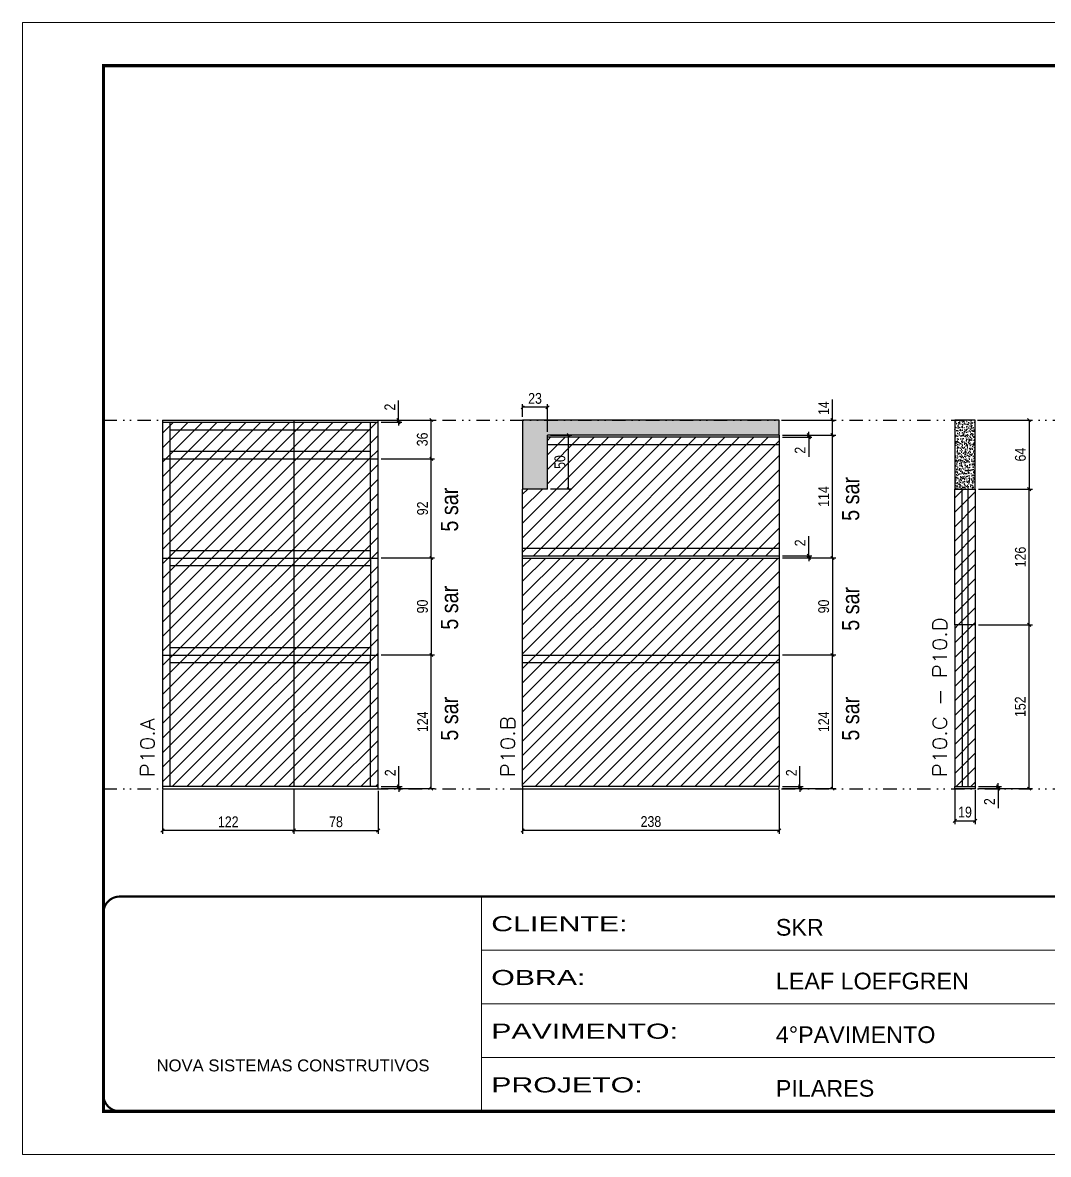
# Model space of a CAD drawing. Extents: x 14400 to 27878, y -21631 to 6985.
# Drawn here: x 19182 to 20134, y -957 to 93 of the extents above; entities that cross this region are included whole.
import ezdxf

# ---------------------------------------------------------------- set-up
doc = ezdxf.new("R2010")
doc.units = 0
for name, pattern in [('CONTINUO', [0]), ('DASHED', [0.75, 0.5, -0.25]), ('DIVIDE2', [0.625, 0.25, -0.125, 0, -0.125, 0, -0.125])]:
    doc.linetypes.add(name, pattern=pattern)
for name, color, linetype in [('COTA', 241, 'Continuous'), ('NOMENCLATURA', 7, 'Continuous'), ('Nível', 160, 'Continuous'), ('Painéis', 200, 'Continuous'), ('SARR_2.2x7', 40, 'Continuous')]:
    doc.layers.add(name, color=color, linetype=linetype)
for name, color, linetype, lineweight in [('Folhas', 255, 'Continuous', 9), ('Hachura', 251, 'Continuous', 9), ('SARRAFO DE PRESSAO', 251, 'DASHED', 9), ('Texto Seção', 7, 'Continuous', 15)]:
    doc.layers.add(name, color=color, linetype=linetype, lineweight=lineweight)
doc.styles.add('ARIAL', font='arial.ttf')
doc.styles.add('ARIAL_NARROW', font='ARIALN.TTF', dxfattribs={"height": 0.2})
doc.styles.add('COTA TECNICA', font='techl___.ttf', dxfattribs={"height": 10})
doc.styles.add('COTA TECNICA-50', font='techl___.ttf', dxfattribs={"height": 10})
doc.styles.add('REGUA-120', font='ROMANS.shx', dxfattribs={"height": 15})
doc.styles.add('Tecnologia', font='')
doc.styles.get('Tecnologia').set_extended_font_data('Forgotten Futurist')
doc.dimstyles.new('COTA PAINEL-50', dxfattribs={"dimtxt": 10, "dimasz": 3, "dimexe": 3, "dimexo": 3, "dimgap": 3, "dimtad": 1, "dimdec": 1, "dimzin": 12, "dimdsep": 46, "dimtxsty": 'COTA TECNICA-50', "dimblk1": 'OBLIQUE', "dimblk2": 'OBLIQUE', "dimsah": 1, "dimcen": 0.9, "dimclrd": 4, "dimclre": 4, "dimclrt": 240, "dimadec": 1, "dimazin": 3, "dimtfac": 1, "dimtdec": 1, "dimtmove": 0, "dimatfit": 3, "dimfxl": 1, "dimtolj": 1, "dimtzin": 12, "dimarcsym": 0})
doc.dimstyles.new('PAINEL', dxfattribs={"dimtxt": 10, "dimasz": 3, "dimexe": 3, "dimexo": 3, "dimgap": 3, "dimtad": 1, "dimdec": 1, "dimzin": 12, "dimdsep": 46, "dimtxsty": 'COTA TECNICA', "dimblk1": 'OBLIQUE', "dimblk2": 'OBLIQUE', "dimsah": 1, "dimcen": 0.9, "dimclrd": 4, "dimclre": 4, "dimclrt": 240, "dimadec": 1, "dimazin": 3, "dimtfac": 1, "dimtdec": 1, "dimtmove": 0, "dimatfit": 3, "dimfxl": 1, "dimtolj": 1, "dimtzin": 12, "dimarcsym": 0})

# ---------------------------------------------------------------- blocks, each defined once
blk = doc.blocks.new('9999999999')
at = {"color": 30, "linetype": 'CONTINUO'}
for p, q in [((98564.6, 34230.2), (98564.6, 34429.4)), ((98564.6, 34379.6), (99584, 34379.6)), ((98564.6, 34329.8), (99488, 34329.8)), ((98564.6, 34280), (99488, 34280))]:
    blk.add_line(p, q, dxfattribs=at)
at = {"color": 30, "linetype": 'CONTINUO', "const_width": 2}
blk.add_lwpolyline([(99584, 34230.2), (99584, 34414.4, 0.414214), (99569, 34429.4), (98229, 34429.4, 0.414214), (98214, 34414.4), (98214, 34245.2, 0.414214), (98229, 34230.2), (99584, 34230.2)], format="xyb", dxfattribs=at)
at = {"layer": 'Folhas'}
blk.add_lwpolyline([(98139, 34190.2), (99624, 34190.2), (99624, 35240.2), (98139, 35240.2)], close=True, dxfattribs=at)
at = {"layer": 'Folhas', "color": 30, "const_width": 3}
blk.add_lwpolyline([(98214, 34230.2), (99584, 34230.2), (99584, 35200.2), (98214, 35200.2)], close=True, dxfattribs=at)
at = {"color": 7, "linetype": 'Continuous', "ltscale": 5, "style": 'ARIAL'}
for s, height, p in [('SKR', 15.48, (98837.7, 34393.1)), ('LEAF LOEFGREN', 15.483, (98837.7, 34343.3)), ('4°PAVIMENTO', 15.483, (98837.7, 34293.5)), ('NOVA SISTEMAS CONSTRUTIVOS', 11.059, (98263.2, 34267.2)), ('PILARES', 15.48, (98837.7, 34243.7))]:
    blk.add_text(s, height=height, dxfattribs=at).set_placement(p)
at = {"layer": 'Folhas', "color": 7, "style": 'Tecnologia', "width": 1.5}
for s, p in [('CLIENTE:', (98573.7, 34397.2)), ('OBRA:', (98573.7, 34347.3)), ('PAVIMENTO:', (98573.7, 34297.5)), ('PROJETO:', (98573.7, 34247.7))]:
    blk.add_text(s, height=14, dxfattribs=at).set_placement(p)
blk = doc.blocks.new('_Oblique')
at = {"color": 0, "linetype": 'ByBlock', "lineweight": -2}
blk.add_line((-0.5, -0.5), (0.5, 0.5), dxfattribs=at)
blk = doc.blocks.new('*D1016')
at = {"layer": 'COTA', "color": 4, "lineweight": -2, "transparency": 16777216}
for p, q in [((19311.7, -618.4), (19311.7, -659.3)), ((19433.7, -618.4), (19433.7, -659.3)), ((19433.7, -656.3), (19311.7, -656.3))]:
    blk.add_line(p, q, dxfattribs=at)
at = {"layer": 'Defpoints', "color": 0, "transparency": 16777216}
for p in [(19311.7, -615.4), (19433.7, -615.4), (19311.7, -656.3)]:
    blk.add_point(p, dxfattribs=at)
at = {"layer": 'COTA', "color": 4, "lineweight": -2, "transparency": 16777216, "xscale": 3, "yscale": 3, "zscale": 3, "rotation": 180}
blk.add_blockref('_Oblique', (19311.7, -656.3), dxfattribs=at)
at = {"layer": 'COTA', "color": 4, "lineweight": -2, "transparency": 16777216, "xscale": 3, "yscale": 3, "zscale": 3}
blk.add_blockref('_Oblique', (19433.7, -656.3), dxfattribs=at)
at = {"layer": 'COTA', "color": 240, "transparency": 16777216, "insert": (19372.7, -648.2), "char_height": 10, "attachment_point": 5, "style": 'COTA TECNICA'}
blk.add_mtext('\\A1;122', dxfattribs=at)
blk = doc.blocks.new('*D1017')
at = {"layer": 'COTA', "color": 4, "lineweight": -2, "transparency": 16777216}
for p, q in [((19531, -615.4), (19531, -596.6)), ((19514.7, -615.4), (19534, -615.4)), ((19514.7, -617.4), (19534, -617.4)), ((19531, -617.4), (19531, -615.4)), ((19531, -617.4), (19531, -620.4))]:
    blk.add_line(p, q, dxfattribs=at)
at = {"layer": 'Defpoints', "color": 0, "transparency": 16777216}
for p in [(19511.7, -615.4), (19511.7, -617.4), (19531, -617.4)]:
    blk.add_point(p, dxfattribs=at)
at = {"layer": 'COTA', "color": 4, "lineweight": -2, "transparency": 16777216, "xscale": 3, "yscale": 3, "zscale": 3}
for p, rotation in [((19531, -615.4), 270), ((19531, -617.4), 90)]:
    blk.add_blockref('_Oblique', p, dxfattribs=dict(at, rotation=rotation))
at = {"layer": 'COTA', "color": 240, "transparency": 16777216, "insert": (19523, -602.7), "char_height": 10, "attachment_point": 5, "rotation": 90, "style": 'COTA TECNICA-50'}
blk.add_mtext('\\A1;2', dxfattribs=at)
blk = doc.blocks.new('*D1018')
at = {"layer": 'COTA', "color": 4, "lineweight": -2, "transparency": 16777216}
for p, q in [((19514.7, -311.4), (19564.1, -311.4)), ((19561.1, -403.4), (19561.1, -311.4)), ((19514.7, -403.4), (19564.1, -403.4))]:
    blk.add_line(p, q, dxfattribs=at)
at = {"layer": 'Defpoints', "color": 0, "transparency": 16777216}
for p in [(19511.7, -311.4), (19561.1, -311.4), (19511.7, -403.4)]:
    blk.add_point(p, dxfattribs=at)
at = {"layer": 'COTA', "color": 4, "lineweight": -2, "transparency": 16777216, "xscale": 3, "yscale": 3, "zscale": 3}
for p, rotation in [((19561.1, -311.4), 90), ((19561.1, -403.4), 270)]:
    blk.add_blockref('_Oblique', p, dxfattribs=dict(at, rotation=rotation))
at = {"layer": 'COTA', "color": 240, "transparency": 16777216, "insert": (19553, -357.4), "char_height": 10, "attachment_point": 5, "rotation": 90, "style": 'COTA TECNICA-50'}
blk.add_mtext('\\A1;92', dxfattribs=at)
blk = doc.blocks.new('*D1026')
at = {"layer": 'COTA', "color": 4, "linetype": 'ByBlock', "lineweight": -2, "transparency": 16777216}
for p, q in [((19514.7, -493.4), (19564.1, -493.4)), ((19561.1, -617.4), (19561.1, -493.4)), ((19514.7, -617.4), (19564.1, -617.4))]:
    blk.add_line(p, q, dxfattribs=at)
at = {"layer": 'Defpoints', "color": 0, "linetype": 'ByBlock', "transparency": 16777216}
for p in [(19511.7, -493.4), (19561.1, -493.4), (19511.7, -617.4)]:
    blk.add_point(p, dxfattribs=at)
at = {"layer": 'COTA', "color": 4, "linetype": 'ByBlock', "lineweight": -2, "transparency": 16777216, "xscale": 3, "yscale": 3, "zscale": 3}
for p, rotation in [((19561.1, -493.4), 90), ((19561.1, -617.4), 270)]:
    blk.add_blockref('_Oblique', p, dxfattribs=dict(at, rotation=rotation))
at = {"layer": 'COTA', "color": 240, "linetype": 'ByBlock', "transparency": 16777216, "insert": (19553, -555.4), "char_height": 10, "attachment_point": 5, "rotation": 90, "style": 'COTA TECNICA'}
blk.add_mtext('\\A1;124', dxfattribs=at)
blk = doc.blocks.new('*D1027')
at = {"layer": 'COTA', "color": 4, "linetype": 'ByBlock', "lineweight": -2, "transparency": 16777216}
for p, q in [((19514.7, -493.4), (19564.1, -493.4)), ((19561.1, -617.4), (19561.1, -493.4)), ((19514.7, -617.4), (19564.1, -617.4))]:
    blk.add_line(p, q, dxfattribs=at)
at = {"layer": 'Defpoints', "color": 0, "linetype": 'ByBlock', "transparency": 16777216}
for p in [(19511.7, -493.4), (19561.1, -493.4), (19511.7, -617.4)]:
    blk.add_point(p, dxfattribs=at)
at = {"layer": 'COTA', "color": 4, "linetype": 'ByBlock', "lineweight": -2, "transparency": 16777216, "xscale": 3, "yscale": 3, "zscale": 3}
for p, rotation in [((19561.1, -493.4), 90), ((19561.1, -617.4), 270)]:
    blk.add_blockref('_Oblique', p, dxfattribs=dict(at, rotation=rotation))
at = {"layer": 'COTA', "color": 240, "linetype": 'ByBlock', "transparency": 16777216, "insert": (19553, -555.4), "char_height": 10, "attachment_point": 5, "rotation": 90, "style": 'COTA TECNICA'}
blk.add_mtext('\\A1;124', dxfattribs=at)
blk = doc.blocks.new('*D1019')
at = {"layer": 'COTA', "color": 4, "lineweight": -2, "transparency": 16777216}
for p, q in [((19645.8, -618.4), (19645.8, -659.3)), ((19883.8, -618.4), (19883.8, -659.3)), ((19883.8, -656.3), (19645.8, -656.3))]:
    blk.add_line(p, q, dxfattribs=at)
at = {"layer": 'Defpoints', "color": 0, "transparency": 16777216}
for p in [(19645.8, -615.4), (19883.8, -615.4), (19645.8, -656.3)]:
    blk.add_point(p, dxfattribs=at)
at = {"layer": 'COTA', "color": 4, "lineweight": -2, "transparency": 16777216, "xscale": 3, "yscale": 3, "zscale": 3, "rotation": 180}
blk.add_blockref('_Oblique', (19645.8, -656.3), dxfattribs=at)
at = {"layer": 'COTA', "color": 4, "lineweight": -2, "transparency": 16777216, "xscale": 3, "yscale": 3, "zscale": 3}
blk.add_blockref('_Oblique', (19883.8, -656.3), dxfattribs=at)
at = {"layer": 'COTA', "color": 240, "transparency": 16777216, "insert": (19764.8, -648), "char_height": 10, "attachment_point": 5, "style": 'COTA TECNICA'}
blk.add_mtext('\\A1;238', dxfattribs=at)
blk = doc.blocks.new('*D1020')
at = {"layer": 'COTA', "color": 4, "lineweight": -2, "transparency": 16777216}
for p, q in [((19903.1, -615.4), (19903.1, -596.6)), ((19886.8, -615.4), (19906.1, -615.4)), ((19886.8, -617.4), (19906.1, -617.4)), ((19903.1, -617.4), (19903.1, -615.4)), ((19903.1, -617.4), (19903.1, -620.4))]:
    blk.add_line(p, q, dxfattribs=at)
at = {"layer": 'Defpoints', "color": 0, "transparency": 16777216}
for p in [(19883.8, -615.4), (19883.8, -617.4), (19903.1, -617.4)]:
    blk.add_point(p, dxfattribs=at)
at = {"layer": 'COTA', "color": 4, "lineweight": -2, "transparency": 16777216, "xscale": 3, "yscale": 3, "zscale": 3}
for p, rotation in [((19903.1, -615.4), 270), ((19903.1, -617.4), 90)]:
    blk.add_blockref('_Oblique', p, dxfattribs=dict(at, rotation=rotation))
at = {"layer": 'COTA', "color": 240, "transparency": 16777216, "insert": (19895.1, -602.7), "char_height": 10, "attachment_point": 5, "rotation": 90, "style": 'COTA TECNICA-50'}
blk.add_mtext('\\A1;2', dxfattribs=at)
blk = doc.blocks.new('*D1028')
at = {"layer": 'COTA', "color": 4, "linetype": 'ByBlock', "lineweight": -2, "transparency": 16777216}
for p, q in [((19886.8, -493.4), (19936.2, -493.4)), ((19933.2, -617.4), (19933.2, -493.4)), ((19886.8, -617.4), (19936.2, -617.4))]:
    blk.add_line(p, q, dxfattribs=at)
at = {"layer": 'Defpoints', "color": 0, "linetype": 'ByBlock', "transparency": 16777216}
for p in [(19883.8, -493.4), (19933.2, -493.4), (19883.8, -617.4)]:
    blk.add_point(p, dxfattribs=at)
at = {"layer": 'COTA', "color": 4, "linetype": 'ByBlock', "lineweight": -2, "transparency": 16777216, "xscale": 3, "yscale": 3, "zscale": 3}
for p, rotation in [((19933.2, -493.4), 90), ((19933.2, -617.4), 270)]:
    blk.add_blockref('_Oblique', p, dxfattribs=dict(at, rotation=rotation))
at = {"layer": 'COTA', "color": 240, "linetype": 'ByBlock', "transparency": 16777216, "insert": (19925.1, -555.4), "char_height": 10, "attachment_point": 5, "rotation": 90, "style": 'COTA TECNICA'}
blk.add_mtext('\\A1;124', dxfattribs=at)
blk = doc.blocks.new('*D1029')
at = {"layer": 'COTA', "color": 4, "linetype": 'ByBlock', "lineweight": -2, "transparency": 16777216}
for p, q in [((19886.8, -493.4), (19936.2, -493.4)), ((19933.2, -617.4), (19933.2, -493.4)), ((19886.8, -617.4), (19936.2, -617.4))]:
    blk.add_line(p, q, dxfattribs=at)
at = {"layer": 'Defpoints', "color": 0, "linetype": 'ByBlock', "transparency": 16777216}
for p in [(19883.8, -493.4), (19933.2, -493.4), (19883.8, -617.4)]:
    blk.add_point(p, dxfattribs=at)
at = {"layer": 'COTA', "color": 4, "linetype": 'ByBlock', "lineweight": -2, "transparency": 16777216, "xscale": 3, "yscale": 3, "zscale": 3}
for p, rotation in [((19933.2, -493.4), 90), ((19933.2, -617.4), 270)]:
    blk.add_blockref('_Oblique', p, dxfattribs=dict(at, rotation=rotation))
at = {"layer": 'COTA', "color": 240, "linetype": 'ByBlock', "transparency": 16777216, "insert": (19925.1, -555.4), "char_height": 10, "attachment_point": 5, "rotation": 90, "style": 'COTA TECNICA'}
blk.add_mtext('\\A1;124', dxfattribs=at)
blk = doc.blocks.new('*D1021')
at = {"layer": 'COTA', "color": 4, "lineweight": -2, "transparency": 16777216}
for p, q in [((20046.7, -618.4), (20046.7, -650.3)), ((20065.7, -618.4), (20065.7, -650.3)), ((20046.7, -647.3), (20065.7, -647.3))]:
    blk.add_line(p, q, dxfattribs=at)
at = {"layer": 'Defpoints', "color": 0, "transparency": 16777216}
for p in [(20046.7, -615.4), (20065.7, -615.4), (20065.7, -647.3)]:
    blk.add_point(p, dxfattribs=at)
at = {"layer": 'COTA', "color": 4, "lineweight": -2, "transparency": 16777216, "xscale": 3, "yscale": 3, "zscale": 3, "rotation": 180}
blk.add_blockref('_Oblique', (20046.7, -647.3), dxfattribs=at)
at = {"layer": 'COTA', "color": 4, "lineweight": -2, "transparency": 16777216, "xscale": 3, "yscale": 3, "zscale": 3}
blk.add_blockref('_Oblique', (20065.7, -647.3), dxfattribs=at)
at = {"layer": 'COTA', "color": 240, "transparency": 16777216, "insert": (20056.2, -639.2), "char_height": 10, "attachment_point": 5, "style": 'COTA TECNICA'}
blk.add_mtext('\\A1;19', dxfattribs=at)
blk = doc.blocks.new('*D1014')
at = {"layer": 'COTA', "color": 4, "lineweight": -2, "transparency": 16777216}
for p, q in [((20068.7, -615.4), (20089.9, -615.4)), ((20068.7, -617.4), (20089.9, -617.4)), ((20086.9, -615.4), (20086.9, -612.4)), ((20086.9, -615.4), (20086.9, -617.4)), ((20086.9, -617.4), (20086.9, -635.6))]:
    blk.add_line(p, q, dxfattribs=at)
at = {"layer": 'Defpoints', "color": 0, "transparency": 16777216}
for p in [(20065.7, -615.4), (20065.7, -617.4), (20086.9, -615.4)]:
    blk.add_point(p, dxfattribs=at)
at = {"layer": 'COTA', "color": 4, "lineweight": -2, "transparency": 16777216, "xscale": 3, "yscale": 3, "zscale": 3}
for p, rotation in [((20086.9, -615.4), 270), ((20086.9, -617.4), 90)]:
    blk.add_blockref('_Oblique', p, dxfattribs=dict(at, rotation=rotation))
at = {"layer": 'COTA', "color": 240, "transparency": 16777216, "insert": (20078.9, -629.5), "char_height": 10, "attachment_point": 5, "rotation": 90, "style": 'COTA TECNICA-50'}
blk.add_mtext('\\A1;2', dxfattribs=at)
blk = doc.blocks.new('*D1022')
at = {"layer": 'COTA', "color": 4, "linetype": 'ByBlock', "lineweight": -2, "transparency": 16777216}
for p, q in [((20068.7, -275.4), (20118.7, -275.4)), ((20115.7, -275.4), (20115.7, -339.5)), ((20068.7, -339.5), (20118.7, -339.5))]:
    blk.add_line(p, q, dxfattribs=at)
at = {"layer": 'Defpoints', "color": 0, "linetype": 'ByBlock', "transparency": 16777216}
for p in [(20065.7, -275.4), (20065.7, -339.5), (20115.7, -339.5)]:
    blk.add_point(p, dxfattribs=at)
at = {"layer": 'COTA', "color": 4, "linetype": 'ByBlock', "lineweight": -2, "transparency": 16777216, "xscale": 3, "yscale": 3, "zscale": 3}
for p, rotation in [((20115.7, -275.4), 90), ((20115.7, -339.5), 270)]:
    blk.add_blockref('_Oblique', p, dxfattribs=dict(at, rotation=rotation))
at = {"layer": 'COTA', "color": 240, "linetype": 'ByBlock', "transparency": 16777216, "insert": (20107.6, -307.5), "char_height": 10, "attachment_point": 5, "rotation": 90, "style": 'COTA TECNICA'}
blk.add_mtext('\\A1;64', dxfattribs=at)
blk = doc.blocks.new('*D1015')
at = {"layer": 'COTA', "color": 4, "lineweight": -2, "transparency": 16777216}
for p, q in [((20068.7, -465.4), (20118.7, -465.4)), ((20115.7, -617.4), (20115.7, -465.4)), ((20068.7, -617.4), (20118.7, -617.4))]:
    blk.add_line(p, q, dxfattribs=at)
at = {"layer": 'Defpoints', "color": 0, "transparency": 16777216}
for p in [(20065.7, -465.4), (20115.7, -465.4), (20065.7, -617.4)]:
    blk.add_point(p, dxfattribs=at)
at = {"layer": 'COTA', "color": 4, "lineweight": -2, "transparency": 16777216, "xscale": 3, "yscale": 3, "zscale": 3}
for p, rotation in [((20115.7, -465.4), 90), ((20115.7, -617.4), 270)]:
    blk.add_blockref('_Oblique', p, dxfattribs=dict(at, rotation=rotation))
at = {"layer": 'COTA', "color": 240, "transparency": 16777216, "insert": (20107.5, -541.4), "char_height": 10, "attachment_point": 5, "rotation": 90, "style": 'COTA TECNICA-50'}
blk.add_mtext('\\A1;152', dxfattribs=at)
blk = doc.blocks.new('*D1023')
at = {"layer": 'COTA', "color": 4, "lineweight": -2, "transparency": 16777216}
for p, q in [((19433.7, -618.4), (19433.7, -659.3)), ((19511.7, -619.4), (19511.7, -659.3)), ((19433.7, -656.3), (19511.7, -656.3))]:
    blk.add_line(p, q, dxfattribs=at)
at = {"layer": 'Defpoints', "color": 0, "transparency": 16777216}
for p in [(19433.7, -615.4), (19511.7, -616.4), (19511.7, -656.3)]:
    blk.add_point(p, dxfattribs=at)
at = {"layer": 'COTA', "color": 4, "lineweight": -2, "transparency": 16777216, "xscale": 3, "yscale": 3, "zscale": 3, "rotation": 180}
blk.add_blockref('_Oblique', (19433.7, -656.3), dxfattribs=at)
at = {"layer": 'COTA', "color": 4, "lineweight": -2, "transparency": 16777216, "xscale": 3, "yscale": 3, "zscale": 3}
blk.add_blockref('_Oblique', (19511.7, -656.3), dxfattribs=at)
at = {"layer": 'COTA', "color": 240, "transparency": 16777216, "insert": (19472.7, -648.2), "char_height": 10, "attachment_point": 5, "style": 'COTA TECNICA'}
blk.add_mtext('\\A1;78', dxfattribs=at)
blk = doc.blocks.new('*D1024')
at = {"layer": 'COTA', "color": 4, "lineweight": -2, "transparency": 16777216}
for p, q in [((19671.8, -289.4), (19691.5, -289.4)), ((19688.5, -339.4), (19688.5, -289.4)), ((19671.8, -339.4), (19691.5, -339.4))]:
    blk.add_line(p, q, dxfattribs=at)
at = {"layer": 'Defpoints', "color": 0, "transparency": 16777216}
for p in [(19668.8, -289.4), (19688.5, -289.4), (19668.8, -339.4)]:
    blk.add_point(p, dxfattribs=at)
at = {"layer": 'COTA', "color": 4, "lineweight": -2, "transparency": 16777216, "xscale": 3, "yscale": 3, "zscale": 3}
for p, rotation in [((19688.5, -289.4), 90), ((19688.5, -339.4), 270)]:
    blk.add_blockref('_Oblique', p, dxfattribs=dict(at, rotation=rotation))
at = {"layer": 'COTA', "color": 240, "transparency": 16777216, "insert": (19680.4, -314.4), "char_height": 10, "attachment_point": 5, "rotation": 90, "style": 'COTA TECNICA'}
blk.add_mtext('\\A1;50', dxfattribs=at)
blk = doc.blocks.new('*D1025')
at = {"layer": 'COTA', "color": 4, "lineweight": -2, "transparency": 16777216}
for p, q in [((19645.8, -272.4), (19645.8, -260.6)), ((19668.8, -286.4), (19668.8, -260.6)), ((19668.8, -263.6), (19645.8, -263.6))]:
    blk.add_line(p, q, dxfattribs=at)
at = {"layer": 'Defpoints', "color": 0, "transparency": 16777216}
for p in [(19645.8, -263.6), (19645.8, -275.4), (19668.8, -289.4)]:
    blk.add_point(p, dxfattribs=at)
at = {"layer": 'COTA', "color": 4, "lineweight": -2, "transparency": 16777216, "xscale": 3, "yscale": 3, "zscale": 3, "rotation": 180}
blk.add_blockref('_Oblique', (19645.8, -263.6), dxfattribs=at)
at = {"layer": 'COTA', "color": 4, "lineweight": -2, "transparency": 16777216, "xscale": 3, "yscale": 3, "zscale": 3}
blk.add_blockref('_Oblique', (19668.8, -263.6), dxfattribs=at)
at = {"layer": 'COTA', "color": 240, "transparency": 16777216, "insert": (19657.3, -255.4), "char_height": 10, "attachment_point": 5, "style": 'COTA TECNICA'}
blk.add_mtext('\\A1;23', dxfattribs=at)
blk = doc.blocks.new('*D1054')
at = {"layer": 'COTA', "color": 4, "lineweight": -2, "transparency": 16777216}
for p, q in [((19514.7, -403.4), (19564.1, -403.4)), ((19561.1, -403.4), (19561.1, -493.4)), ((19514.7, -493.4), (19564.1, -493.4))]:
    blk.add_line(p, q, dxfattribs=at)
at = {"layer": 'Defpoints', "color": 0, "transparency": 16777216}
for p in [(19511.7, -403.4), (19511.7, -493.4), (19561.1, -493.4)]:
    blk.add_point(p, dxfattribs=at)
at = {"layer": 'COTA', "color": 4, "lineweight": -2, "transparency": 16777216, "xscale": 3, "yscale": 3, "zscale": 3}
for p, rotation in [((19561.1, -403.4), 90), ((19561.1, -493.4), 270)]:
    blk.add_blockref('_Oblique', p, dxfattribs=dict(at, rotation=rotation))
at = {"layer": 'COTA', "color": 240, "transparency": 16777216, "insert": (19552.9, -448.4), "char_height": 10, "attachment_point": 5, "rotation": 90, "style": 'COTA TECNICA'}
blk.add_mtext('\\A1;90', dxfattribs=at)
blk = doc.blocks.new('*D1055')
at = {"layer": 'COTA', "color": 4, "lineweight": -2, "transparency": 16777216}
for p, q in [((19886.8, -403.4), (19936.2, -403.4)), ((19933.2, -403.4), (19933.2, -493.4)), ((19886.8, -493.4), (19936.2, -493.4))]:
    blk.add_line(p, q, dxfattribs=at)
at = {"layer": 'Defpoints', "color": 0, "transparency": 16777216}
for p in [(19883.8, -403.4), (19883.8, -493.4), (19933.2, -493.4)]:
    blk.add_point(p, dxfattribs=at)
at = {"layer": 'COTA', "color": 4, "lineweight": -2, "transparency": 16777216, "xscale": 3, "yscale": 3, "zscale": 3}
for p, rotation in [((19933.2, -403.4), 90), ((19933.2, -493.4), 270)]:
    blk.add_blockref('_Oblique', p, dxfattribs=dict(at, rotation=rotation))
at = {"layer": 'COTA', "color": 240, "transparency": 16777216, "insert": (19925.1, -448.4), "char_height": 10, "attachment_point": 5, "rotation": 90, "style": 'COTA TECNICA'}
blk.add_mtext('\\A1;90', dxfattribs=at)
blk = doc.blocks.new('*D1056')
at = {"layer": 'COTA', "color": 4, "lineweight": -2, "transparency": 16777216}
for p, q in [((20068.7, -339.5), (20118.7, -339.5)), ((20115.7, -465.4), (20115.7, -339.5)), ((20068.7, -465.4), (20118.7, -465.4))]:
    blk.add_line(p, q, dxfattribs=at)
at = {"layer": 'Defpoints', "color": 0, "transparency": 16777216}
for p in [(20065.7, -339.5), (20115.7, -339.5), (20065.7, -465.4)]:
    blk.add_point(p, dxfattribs=at)
at = {"layer": 'COTA', "color": 4, "lineweight": -2, "transparency": 16777216, "xscale": 3, "yscale": 3, "zscale": 3}
for p, rotation in [((20115.7, -339.5), 90), ((20115.7, -465.4), 270)]:
    blk.add_blockref('_Oblique', p, dxfattribs=dict(at, rotation=rotation))
at = {"layer": 'COTA', "color": 240, "transparency": 16777216, "insert": (20107.6, -402.5), "char_height": 10, "attachment_point": 5, "rotation": 90, "style": 'COTA TECNICA'}
blk.add_mtext('\\A1;126', dxfattribs=at)
blk = doc.blocks.new('*D1933')
at = {"layer": 'COTA', "color": 4, "lineweight": -2, "transparency": 16777216}
for p, q in [((19514.7, -275.4), (19564.1, -275.4)), ((19561.1, -311.4), (19561.1, -275.4)), ((19514.7, -311.4), (19564.1, -311.4))]:
    blk.add_line(p, q, dxfattribs=at)
at = {"layer": 'Defpoints', "color": 0, "transparency": 16777216}
for p in [(19511.7, -275.4), (19561.1, -275.4), (19511.7, -311.4)]:
    blk.add_point(p, dxfattribs=at)
at = {"layer": 'COTA', "color": 4, "lineweight": -2, "transparency": 16777216, "xscale": 3, "yscale": 3, "zscale": 3}
for p, rotation in [((19561.1, -275.4), 90), ((19561.1, -311.4), 270)]:
    blk.add_blockref('_Oblique', p, dxfattribs=dict(at, rotation=rotation))
at = {"layer": 'COTA', "color": 240, "transparency": 16777216, "insert": (19552.8, -293.4), "char_height": 10, "attachment_point": 5, "rotation": 90, "style": 'COTA TECNICA'}
blk.add_mtext('\\A1;36', dxfattribs=at)
blk = doc.blocks.new('*D2146')
at = {"layer": 'COTA', "color": 4, "lineweight": -2, "transparency": 16777216}
for p, q in [((19886.8, -289.4), (19936.2, -289.4)), ((19933.2, -403.4), (19933.2, -289.4)), ((19886.8, -403.4), (19936.2, -403.4))]:
    blk.add_line(p, q, dxfattribs=at)
at = {"layer": 'Defpoints', "color": 0, "transparency": 16777216}
for p in [(19883.8, -289.4), (19933.2, -289.4), (19883.8, -403.4)]:
    blk.add_point(p, dxfattribs=at)
at = {"layer": 'COTA', "color": 4, "lineweight": -2, "transparency": 16777216, "xscale": 3, "yscale": 3, "zscale": 3}
for p, rotation in [((19933.2, -289.4), 90), ((19933.2, -403.4), 270)]:
    blk.add_blockref('_Oblique', p, dxfattribs=dict(at, rotation=rotation))
at = {"layer": 'COTA', "color": 240, "transparency": 16777216, "insert": (19925.1, -346.4), "char_height": 10, "attachment_point": 5, "rotation": 90, "style": 'COTA TECNICA'}
blk.add_mtext('\\A1;114', dxfattribs=at)
blk = doc.blocks.new('*D2147')
at = {"layer": 'COTA', "color": 4, "lineweight": -2, "transparency": 16777216}
for p, q in [((19933.2, -275.4), (19933.2, -256.3)), ((19886.8, -275.4), (19936.2, -275.4)), ((19933.2, -289.4), (19933.2, -275.4)), ((19886.8, -289.4), (19936.2, -289.4))]:
    blk.add_line(p, q, dxfattribs=at)
at = {"layer": 'Defpoints', "color": 0, "transparency": 16777216}
for p in [(19883.8, -275.4), (19933.2, -275.4), (19883.8, -289.4)]:
    blk.add_point(p, dxfattribs=at)
at = {"layer": 'COTA', "color": 4, "lineweight": -2, "transparency": 16777216, "xscale": 3, "yscale": 3, "zscale": 3}
for p, rotation in [((19933.2, -275.4), 90), ((19933.2, -289.4), 270)]:
    blk.add_blockref('_Oblique', p, dxfattribs=dict(at, rotation=rotation))
at = {"layer": 'COTA', "color": 240, "transparency": 16777216, "insert": (19925.1, -264.4), "char_height": 10, "attachment_point": 5, "rotation": 90, "style": 'COTA TECNICA'}
blk.add_mtext('\\A1;14', dxfattribs=at)
blk = doc.blocks.new('*D2177')
at = {"layer": 'COTA', "color": 4, "lineweight": -2, "transparency": 16777216}
for p, q in [((19530.6, -275.4), (19530.6, -257.3)), ((19514.7, -275.4), (19533.6, -275.4)), ((19514.7, -277.4), (19533.6, -277.4)), ((19530.6, -277.4), (19530.6, -275.4)), ((19530.6, -277.4), (19530.6, -280.4))]:
    blk.add_line(p, q, dxfattribs=at)
at = {"layer": 'Defpoints', "color": 0, "transparency": 16777216}
for p in [(19511.7, -275.4), (19511.7, -277.4), (19530.6, -275.4)]:
    blk.add_point(p, dxfattribs=at)
at = {"layer": 'COTA', "color": 4, "lineweight": -2, "transparency": 16777216, "xscale": 3, "yscale": 3, "zscale": 3}
for p, rotation in [((19530.6, -275.4), 270), ((19530.6, -277.4), 90)]:
    blk.add_blockref('_Oblique', p, dxfattribs=dict(at, rotation=rotation))
at = {"layer": 'COTA', "color": 240, "transparency": 16777216, "insert": (19522.6, -263.4), "char_height": 10, "attachment_point": 5, "rotation": 90, "style": 'COTA TECNICA'}
blk.add_mtext('\\A1;2', dxfattribs=at)
blk = doc.blocks.new('*D2178')
at = {"layer": 'COTA', "color": 4, "lineweight": -2, "transparency": 16777216}
for p, q in [((19911.2, -401.4), (19911.2, -383.3)), ((19886.8, -401.4), (19914.2, -401.4)), ((19886.8, -403.4), (19914.2, -403.4)), ((19911.2, -403.4), (19911.2, -401.4)), ((19911.2, -403.4), (19911.2, -406.4))]:
    blk.add_line(p, q, dxfattribs=at)
at = {"layer": 'Defpoints', "color": 0, "transparency": 16777216}
for p in [(19883.8, -401.4), (19883.8, -403.4), (19911.2, -401.4)]:
    blk.add_point(p, dxfattribs=at)
at = {"layer": 'COTA', "color": 4, "lineweight": -2, "transparency": 16777216, "xscale": 3, "yscale": 3, "zscale": 3}
for p, rotation in [((19911.2, -401.4), 270), ((19911.2, -403.4), 90)]:
    blk.add_blockref('_Oblique', p, dxfattribs=dict(at, rotation=rotation))
at = {"layer": 'COTA', "color": 240, "transparency": 16777216, "insert": (19903.2, -389.4), "char_height": 10, "attachment_point": 5, "rotation": 90, "style": 'COTA TECNICA'}
blk.add_mtext('\\A1;2', dxfattribs=at)
blk = doc.blocks.new('*D2179')
at = {"layer": 'COTA', "color": 4, "lineweight": -2, "transparency": 16777216}
for p, q in [((19886.8, -289.4), (19914.2, -289.4)), ((19886.8, -291.4), (19914.2, -291.4)), ((19911.2, -289.4), (19911.2, -286.4)), ((19911.2, -289.4), (19911.2, -291.4)), ((19911.2, -291.4), (19911.2, -309.6))]:
    blk.add_line(p, q, dxfattribs=at)
at = {"layer": 'Defpoints', "color": 0, "transparency": 16777216}
for p in [(19883.8, -289.4), (19883.8, -291.4), (19911.2, -291.4)]:
    blk.add_point(p, dxfattribs=at)
at = {"layer": 'COTA', "color": 4, "lineweight": -2, "transparency": 16777216, "xscale": 3, "yscale": 3, "zscale": 3}
for p, rotation in [((19911.2, -289.4), 270), ((19911.2, -291.4), 90)]:
    blk.add_blockref('_Oblique', p, dxfattribs=dict(at, rotation=rotation))
at = {"layer": 'COTA', "color": 240, "transparency": 16777216, "insert": (19903.2, -303.5), "char_height": 10, "attachment_point": 5, "rotation": 90, "style": 'COTA TECNICA'}
blk.add_mtext('\\A1;2', dxfattribs=at)

msp = doc.modelspace()

# ---------------------------------------------------------------- hatches: boundary and pattern name
at = {"layer": 'COTA'}
h = msp.add_hatch(dxfattribs=at)
h.set_pattern_fill('AR-CONC', color=256, scale=0.03)
h.set_pattern_definition([(50, (2976.9646, 2421.15), (5.4655401, -0.4781726), [0.5715, -6.2865]), (355, (2976.9646, 2421.15), (-1.0573026, 5.7317054), [0.4572, -5.0292175]), (100.451445, (2977.42, 2421.1104), (4.4082374, 5.2535326), [0.4857003, -5.3427073]), (46.1842, (2976.9646, 2422.674), (8.1323712, -1.2612698), [0.85725, -9.42975]), (96.63556, (2977.642, 2422.569), (7.122124, 7.4227837), [0.7285507, -8.0140682]), (351.18415, (2976.9646, 2422.674), (7.122124, 7.4227837), [0.685799, -7.543792]), (21, (2977.7266, 2422.293), (4.5484317, -3.067956), [0.5715, -6.2865]), (326, (2977.7266, 2422.293), (1.8540609, 5.525639), [0.4572, -5.0292]), (71.451445, (2978.1056, 2422.0376), (6.4024926, 2.457683), [0.4857003, -5.3426981]), (37.5, (2976.9646, 2421.1502), (0.0926581, 2.53665117), [0, -4.96824, 0, -5.1054, 0, -5.04825]), (7.5, (2976.9646, 2421.1502), (2.00458988, 3.00541724), [0, -2.91084, 0, -4.85394, 0, -1.92405]), (327.5, (2975.2653, 2421.1502), (4.06771786, -0.17186232), [0, -1.905, 0, -5.9436, 0, -7.8867]), (317.5, (2974.5033, 2421.1502), (4.44387544, 0.7627947), [0, -2.4765, 0, -3.94716, 0, -5.6007])])
h.paths.add_polyline_path([(19883.82, -289.44), (19883.82, -275.44), (19645.82, -275.44), (19645.82, -339.44), (19668.82, -339.44), (19668.82, -289.44)])
h = msp.add_hatch(dxfattribs=at)
h.set_pattern_fill('AR-CONC', color=256, scale=0.03)
h.set_pattern_definition([(50, (4479.2157, 2279.15), (5.4655401, -0.4781726), [0.5715, -6.2865]), (355, (4479.2157, 2279.15), (-1.0573026, 5.7317054), [0.4572, -5.0292175]), (100.451445, (4479.671, 2279.1104), (4.4082374, 5.2535326), [0.4857003, -5.3427073]), (46.1842, (4479.216, 2280.674), (8.1323712, -1.2612698), [0.85725, -9.42975]), (96.63556, (4479.8934, 2280.569), (7.122124, 7.4227837), [0.7285507, -8.0140682]), (351.18415, (4479.216, 2280.674), (7.122124, 7.4227837), [0.685799, -7.543792]), (21, (4479.9777, 2280.293), (4.5484317, -3.067956), [0.5715, -6.2865]), (326, (4479.9777, 2280.293), (1.8540609, 5.525639), [0.4572, -5.0292]), (71.451445, (4480.357, 2280.0376), (6.4024926, 2.457683), [0.4857003, -5.3426981]), (37.5, (4479.2157, 2279.1502), (0.0926581, 2.53665117), [0, -4.96824, 0, -5.1054, 0, -5.04825]), (7.5, (4479.2157, 2279.1502), (2.00458988, 3.00541724), [0, -2.91084, 0, -4.85394, 0, -1.92405]), (327.5, (4477.5165, 2279.1502), (4.06771786, -0.17186232), [0, -1.905, 0, -5.9436, 0, -7.8867]), (317.5, (4476.7545, 2279.1502), (4.44387544, 0.7627947), [0, -2.4765, 0, -3.94716, 0, -5.6007])])
h.paths.add_polyline_path([(20065.66, -275.44), (20046.66, -275.44), (20046.66, -339.46), (20065.66, -339.46)])
at = {"layer": 'Hachura', "linetype": 'ByBlock'}
h = msp.add_hatch(dxfattribs=at)
h.set_pattern_fill('ANSI31', color=256, scale=3)
h.paths.add_polyline_path([(19433.69, -277.44), (19311.69, -277.44), (19311.69, -311.44), (19433.69, -311.44)])
h.paths.add_polyline_path([(19511.69, -277.44), (19433.69, -277.44), (19433.69, -311.44), (19511.69, -311.44)])
h.paths.add_polyline_path([(19883.82, -291.44), (19668.82, -291.44), (19668.82, -339.44), (19645.82, -339.44), (19645.82, -401.44), (19883.82, -401.44)])
h.paths.add_polyline_path([(20065.66, -339.46), (20046.66, -339.46), (20046.66, -465.44), (20065.66, -465.44)])
h.paths.add_polyline_path([(20339.97, -341.44), (20217.97, -341.44), (20217.97, -355.44), (20339.97, -355.44)])
h.paths.add_polyline_path([(20477.97, -341.44), (20339.97, -341.44), (20339.97, -355.44), (20477.97, -355.44)])
h = msp.add_hatch(dxfattribs=at)
h.set_pattern_fill('ANSI31', color=256, scale=3)
h.paths.add_polyline_path([(19433.69, -311.44), (19311.69, -311.44), (19311.69, -403.44), (19433.69, -403.44)])
h.paths.add_polyline_path([(19511.69, -311.44), (19433.69, -311.44), (19433.69, -403.44), (19511.69, -403.44)])
h.paths.add_polyline_path([(19511.69, -403.44), (19433.69, -403.44), (19433.69, -493.44), (19511.69, -493.44)])
h.paths.add_polyline_path([(19433.69, -403.44), (19311.69, -403.44), (19311.69, -493.44), (19433.69, -493.44)])
h.paths.add_polyline_path([(19433.69, -493.44), (19311.69, -493.44), (19311.69, -615.44), (19433.69, -615.44)])
h.paths.add_polyline_path([(19511.69, -493.44), (19433.69, -493.44), (19433.69, -615.44), (19511.69, -615.44)])
h.paths.add_polyline_path([(19883.82, -493.44), (19645.82, -493.44), (19645.82, -615.44), (19883.82, -615.44)])
h.paths.add_polyline_path([(19883.82, -403.44), (19645.82, -403.44), (19645.82, -493.44), (19883.82, -493.44)])
h.paths.add_polyline_path([(20065.66, -465.44), (20046.66, -465.44), (20046.66, -615.44), (20065.66, -615.44)])
h.paths.add_polyline_path([(20339.97, -493.44), (20217.97, -493.44), (20217.97, -615.44), (20339.97, -615.44)])
h.paths.add_polyline_path([(20477.97, -493.44), (20339.97, -493.44), (20339.97, -615.44), (20477.97, -615.44)])
h.paths.add_polyline_path([(20477.97, -433.44), (20339.97, -433.44), (20339.97, -493.44), (20477.97, -493.44)])
h.paths.add_polyline_path([(20339.97, -433.44), (20217.97, -433.44), (20217.97, -493.44), (20339.97, -493.44)])
h.paths.add_polyline_path([(20339.97, -355.44), (20217.97, -355.44), (20217.97, -433.44), (20339.97, -433.44)])
h.paths.add_polyline_path([(20477.97, -355.44), (20339.97, -355.44), (20339.97, -433.44), (20477.97, -433.44)])

# ---------------------------------------------------------------- linework, layer by layer
at = {"layer": 'COTA'}
for p, q in [((19883.82, -275.44), (19645.82, -275.44)), ((19645.82, -275.44), (19645.82, -339.44)), ((19883.82, -289.44), (19883.82, -275.44))]:
    msp.add_line(p, q, dxfattribs=at)
at = {"layer": 'COTA', "linetype": 'ByBlock'}
msp.add_lwpolyline([(20046.66, -339.46), (20065.66, -339.46), (20065.66, -275.44), (20046.66, -275.44)], close=True, dxfattribs=at)
at = {"layer": 'Nível', "color": 4, "linetype": 'DIVIDE2', "ltscale": 50}
for p, q in [((19256.97, -275.44), (20626.97, -275.44)), ((19256.97, -617.44), (20626.97, -617.44))]:
    msp.add_line(p, q, dxfattribs=at)
at = {"layer": 'Painéis'}
for p, q in [((19311.69, -275.44), (19311.69, -615.44)), ((19311.69, -275.44), (19511.69, -275.44)), ((19311.69, -277.44), (19511.69, -277.44)), ((19433.69, -275.44), (19433.69, -615.44)), ((19511.69, -615.44), (19511.69, -275.44)), ((19883.82, -289.44), (19668.82, -289.44)), ((19668.82, -339.44), (19668.82, -289.44)), ((19883.82, -291.44), (19668.82, -291.44)), ((19883.82, -289.44), (19883.82, -615.44)), ((19311.69, -311.44), (19511.69, -311.44)), ((19645.82, -615.44), (19645.82, -339.44)), ((19668.82, -339.44), (19645.82, -339.44)), ((20046.66, -339.46), (20065.66, -339.46)), ((20046.66, -465.44), (20046.66, -339.46)), ((20065.66, -339.46), (20065.66, -465.44)), ((19311.69, -403.44), (19511.69, -403.44)), ((19645.82, -401.44), (19883.82, -401.44)), ((19645.82, -403.44), (19883.82, -403.44)), ((20046.66, -465.44), (20046.66, -615.44)), ((20065.66, -465.44), (20046.66, -465.44)), ((20065.66, -465.44), (20046.66, -465.44)), ((20065.66, -465.44), (20065.66, -615.44)), ((19311.69, -493.44), (19511.69, -493.44)), ((19645.82, -493.44), (19883.82, -493.44)), ((20046.66, -615.44), (20065.66, -615.44)), ((20046.66, -615.44), (20065.66, -615.44)), ((20046.66, -617.44), (20046.66, -615.44)), ((20065.66, -617.44), (20046.66, -617.44)), ((20065.66, -615.44), (20065.66, -617.44))]:
    msp.add_line(p, q, dxfattribs=at)
for points in [[(19511.69, -615.44), (19311.69, -615.44), (19311.69, -617.44), (19511.69, -617.44)], [(19883.82, -615.44), (19645.82, -615.44), (19645.82, -617.44), (19883.82, -617.44)]]:
    msp.add_lwpolyline(points, close=True, dxfattribs=at)
at = {"layer": 'SARR_2.2x7'}
for p, q in [((19318.69, -311.44), (19318.69, -277.44)), ((19504.69, -311.44), (19504.69, -277.44)), ((19318.69, -284.44), (19433.69, -284.44)), ((19433.69, -284.44), (19504.69, -284.44)), ((19318.69, -304.44), (19433.69, -304.44)), ((19433.69, -304.44), (19504.69, -304.44)), ((19883.82, -298.44), (19668.82, -298.44)), ((19318.69, -403.44), (19318.69, -311.44)), ((19504.69, -403.44), (19504.69, -311.44)), ((20053.66, -465.44), (20053.66, -339.46)), ((20058.66, -339.46), (20058.66, -465.44)), ((19318.69, -396.44), (19433.69, -396.44)), ((19433.69, -396.44), (19504.69, -396.44)), ((19645.82, -394.44), (19883.82, -394.44)), ((19318.69, -493.44), (19318.69, -403.44)), ((19504.69, -403.44), (19504.69, -493.44)), ((19318.69, -410.44), (19433.69, -410.44)), ((19433.69, -410.44), (19504.69, -410.44)), ((20053.66, -465.44), (20053.66, -615.44)), ((20058.66, -465.44), (20058.66, -615.44)), ((19318.69, -486.44), (19433.69, -486.44)), ((19318.69, -615.44), (19318.69, -493.44)), ((19433.69, -486.44), (19504.69, -486.44)), ((19504.69, -615.44), (19504.69, -493.44)), ((19318.69, -500.44), (19433.69, -500.44)), ((19433.69, -500.44), (19504.69, -500.44)), ((19645.82, -500.44), (19883.82, -500.44))]:
    msp.add_line(p, q, dxfattribs=at)

# ---------------------------------------------------------------- block references
at = {"layer": 'SARRAFO DE PRESSAO', "color": 6, "linetype": 'ByBlock'}
msp.add_blockref('9999999999', (-78957.01, -35146.93), dxfattribs=at)

# ---------------------------------------------------------------- texts
at = {"layer": 'NOMENCLATURA', "style": 'ARIAL_NARROW'}
for p in [(19958.06, -368.95), (19585.94, -378.94), (19585.94, -469.94), (19958.06, -470.95), (19585.94, -572.92), (19958.06, -572.92)]:
    msp.add_text('5 sar', height=16, rotation=90, dxfattribs=at).set_placement(p)
at = {"layer": 'Texto Seção', "style": 'REGUA-120', "width": 1.1}
for s, p in [('P10.C - P10.D', (20039.41, -606.68)), ('P10.A', (19304.44, -606.68)), ('P10.B', (19638.57, -606.68))]:
    msp.add_text(s, height=13, rotation=90, dxfattribs=at).set_placement(p)

# ---------------------------------------------------------------- dimensions: what is measured, and where the dimension line sits
at = {"layer": 'COTA'}
for base, p1, p2, angle, dimstyle, picture, middle in [((19645.82, -263.58), (19668.82, -289.44), (19645.82, -275.44), 180, 'PAINEL', '*D1025', (19657.32, -255.36)), ((19530.56, -275.44), (19511.69, -277.44), (19511.69, -275.44), 90, 'PAINEL', '*D2177', (19522.56, -263.38)), ((19933.19, -275.44), (19883.82, -289.44), (19883.82, -275.44), 90, 'PAINEL', '*D2147', (19925.11, -264.38)), ((19561.06, -275.44), (19511.69, -311.44), (19511.69, -275.44), 90, 'PAINEL', '*D1933', (19552.84, -293.44)), ((19688.51, -289.44), (19668.82, -339.44), (19668.82, -289.44), 90, 'PAINEL', '*D1024', (19680.4, -314.44)), ((19911.19, -291.44), (19883.82, -289.44), (19883.82, -291.44), 90, 'PAINEL', '*D2179', (19903.19, -303.5)), ((19933.19, -289.44), (19883.82, -403.44), (19883.82, -289.44), 90, 'PAINEL', '*D2146', (19925.11, -346.44)), ((19561.06, -311.44), (19511.69, -403.44), (19511.69, -311.44), 90, 'COTA PAINEL-50', '*D1018', (19552.97, -357.44)), ((20115.65, -339.46), (20065.66, -465.44), (20065.66, -339.46), 90, 'PAINEL', '*D1056', (20107.55, -402.45)), ((19911.19, -401.44), (19883.82, -403.44), (19883.82, -401.44), 90, 'PAINEL', '*D2178', (19903.19, -389.38)), ((19561.06, -493.44), (19511.69, -403.44), (19511.69, -493.44), 90, 'PAINEL', '*D1054', (19552.93, -448.44)), ((19933.19, -493.44), (19883.82, -403.44), (19883.82, -493.44), 90, 'PAINEL', '*D1055', (19925.05, -448.44)), ((20115.65, -465.44), (20065.66, -617.44), (20065.66, -465.44), 90, 'COTA PAINEL-50', '*D1015', (20107.54, -541.44))]:
    dim = msp.add_linear_dim(base=base, p1=p1, p2=p2, angle=angle, dimstyle=dimstyle, dxfattribs=at)
    dim.commit()
    dim.dimension.update_dxf_attribs({"geometry": picture, "text_midpoint": middle})
at = {"layer": 'COTA', "linetype": 'ByBlock'}
dim = msp.add_linear_dim(base=(20115.65, -339.46), p1=(20065.66, -275.44), p2=(20065.66, -339.46), angle=90, dimstyle='PAINEL', dxfattribs=at)
dim.commit()
dim.dimension.update_dxf_attribs({"geometry": '*D1022', "text_midpoint": (20107.55, -307.45)})
for p1, p2, picture, middle in [((19511.69, -617.44), (19511.69, -493.44), '*D1026', (19552.99, -555.44)), ((19511.69, -617.44), (19511.69, -493.44), '*D1027', (19552.99, -555.44)), ((19883.82, -617.44), (19883.82, -493.44), '*D1028', (19925.11, -555.44)), ((19883.82, -617.44), (19883.82, -493.44), '*D1029', (19925.11, -555.44))]:
    dim = msp.add_aligned_dim(p1=p1, p2=p2, distance=-49.37, dimstyle='PAINEL', dxfattribs=at)
    dim.commit()
    dim.dimension.update_dxf_attribs({"geometry": picture, "text_midpoint": middle})
at = {"layer": 'COTA'}
for base, p1, p2, picture, middle in [((19530.95, -617.44), (19511.69, -615.44), (19511.69, -617.44), '*D1017', (19530.95, -602.69)), ((19903.08, -617.44), (19883.82, -615.44), (19883.82, -617.44), '*D1020', (19903.08, -602.69)), ((20086.86, -615.44), (20065.66, -617.44), (20065.66, -615.44), '*D1014', (20086.86, -629.5))]:
    dim = msp.add_linear_dim(base=base, p1=p1, p2=p2, angle=90, dimstyle='COTA PAINEL-50', dxfattribs=at)
    dim.commit()
    dim.dimension.update_dxf_attribs({"geometry": picture, "text_midpoint": middle, "dimtype": 160})
for base, p1, p2, picture, middle in [((19311.69, -656.26), (19433.69, -615.44), (19311.69, -615.44), '*D1016', (19372.69, -648.2)), ((19645.82, -656.26), (19883.82, -615.44), (19645.82, -615.44), '*D1019', (19764.82, -648.02))]:
    dim = msp.add_linear_dim(base=base, p1=p1, p2=p2, angle=180, dimstyle='PAINEL', override={"dimarcsym": 2}, dxfattribs=at)
    dim.commit()
    dim.dimension.update_dxf_attribs({"geometry": picture, "text_midpoint": middle})
dim = msp.add_linear_dim(base=(19511.69, -656.26), p1=(19433.69, -615.44), p2=(19511.69, -616.44), dimstyle='PAINEL', dxfattribs=at)
dim.commit()
dim.dimension.update_dxf_attribs({"geometry": '*D1023', "text_midpoint": (19472.69, -648.17)})
dim = msp.add_linear_dim(base=(20065.66, -647.33), p1=(20046.66, -615.44), p2=(20065.66, -615.44), dimstyle='PAINEL', override={"dimarcsym": 2}, dxfattribs=at)
dim.commit()
dim.dimension.update_dxf_attribs({"geometry": '*D1021', "text_midpoint": (20056.16, -639.25)})

doc.saveas('drawing.dxf')
